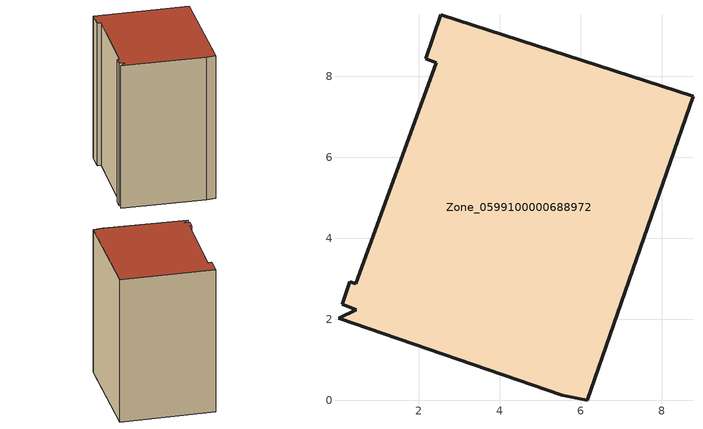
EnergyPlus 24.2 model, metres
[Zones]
Zone_0599100000688972
 floor ground (C_G): 5.54,0.12 0.02,2.03 0.46,2.23 0.12,2.38 0.3,2.93 0.44,2.88 2.43,8.34 2.17,8.43 2.54,9.52 8.77,7.5 6.16,0 z2.75
 wall outside (C_F): 6.16,0 8.77,7.5 2.54,9.52 2.17,8.43 2.43,8.34 0.44,2.88 0.3,2.93 0.12,2.38 0.46,2.23 0.02,2.03 5.54,0.12 6.16,0 z2.75:13.15
 roof outside (C_R): 0.02,2.03 5.54,0.12 6.16,0 8.77,7.5 2.54,9.52 2.17,8.43 2.43,8.34 0.44,2.88 0.3,2.93 0.12,2.38 0.46,2.23 z13.15
[BUILDING]
Pand.0599100000688972: North Axis=0; Terrain=City; Loads Convergence Tolerance Value=0.04; Temperature Convergence Tolerance Value=0.4; Solar Distribution=FullExterior; Maximum Number of Warmup Days=25; Minimum Number of Warmup Days=1
[Site:Location]
Rotterdam.The.Hague.AP_ZH_NLD Design_Conditions: Latitude=51.96; Longitude=4.45; Time Zone=1; Elevation=-4.5
[SITE:GROUNDTEMPERATURE:BUILDINGSURFACE]
18, 18, 18, 18, 18, 18, 18, 18, 18, 18, 18, 18
[MATERIAL] Thermal Absorptance=0.9; Solar Absorptance=0.7; Visible Absorptance=0.7
Name | Roughness | Thickness | Conductivity | Density | Specific Heat
G.TI.1946 | MediumSmooth | 0.15 | 1 | 540 | 1210
F.TI.1946 | Rough | 0.3 | 0.857143 | 1920 | 840
R.TI.1946 | MediumRough | 0.2 | 0.1 | 1500 | 1000
[CONSTRUCTION]
C_G: G.TI.1946
C_F: F.TI.1946
C_R: R.TI.1946
[ZONE]
Zone_0599100000688972: Type=1; Multiplier=1; Ceiling Height=Autocalculate; Volume=Autocalculate; Floor Area=autocalculate; Part of Total Floor Area=Yes
[ZONEINFILTRATION:DESIGNFLOWRATE]
Infil_Zone_0599100000688972: Zone or ZoneList or Space or SpaceList=Zone_0599100000688972; Schedule=AlwaysOn; Design Flow Rate Calculation Method=Flow/Area; Flow Rate per Floor Area=0.003; Constant Term Coefficient=1; Temperature Term Coefficient=0; Velocity Term Coefficient=0; Velocity Squared Term Coefficient=0
[HVACTEMPLATE:ZONE:IDEALLOADSAIRSYSTEM]
Zone_0599100000688972: Maximum Heating Supply Air Temperature=50; Minimum Cooling Supply Air Temperature=13; Maximum Heating Supply Air Humidity Ratio=0.0156; Minimum Cooling Supply Air Humidity Ratio=0.0077; Heating Limit=NoLimit; Cooling Limit=NoLimit; Dehumidification Control Type=ConstantSensibleHeatRatio; Cooling Sensible Heat Ratio=0.7; Dehumidification Setpoint=60; Humidification Control Type=None; Humidification Setpoint=30; Outdoor Air Method=None; Outdoor Air Flow Rate per Person=0.00944; Outdoor Air Flow Rate per Zone Floor Area=0; Outdoor Air Flow Rate per Zone=0; Demand Controlled Ventilation Type=None; Outdoor Air Economizer Type=NoEconomizer; Heat Recovery Type=None; Sensible Heat Recovery Effectiveness=0.7; Latent Heat Recovery Effectiveness=0.65
[ZONECONTROL:THERMOSTAT]
ThermostatControl_Zone_0599100000688972: Zone or ZoneList=Zone_0599100000688972; Control Type Schedule=DualSetpointControlType; Control 1=Thermostat_Zone_0599100000688972; Temperature Difference Between Cutout And Setpoint=0
[THERMOSTATSETPOINT:DUALSETPOINT]
Thermostat_Zone_0599100000688972: Heating Setpoint Temperature Schedule=HeatingSetpoint_Zone_0599100000688972; Cooling Setpoint Temperature Schedule=CoolingSetpoint_Zone_0599100000688972
[SCHEDULE:COMPACT]
HeatingSetpoint_Zone_0599100000688972: Through: 12/31, For: AllDays, Until: 24:00, 21
CoolingSetpoint_Zone_0599100000688972: Through: 12/31, For: AllDays, Until: 24:00, 24
DualSetpointControlType: Through: 12/31, For: AllDays, Until: 24:00, 4
AlwaysOn: Through: 12/31, For: AllDays, Until: 24:00, 1
